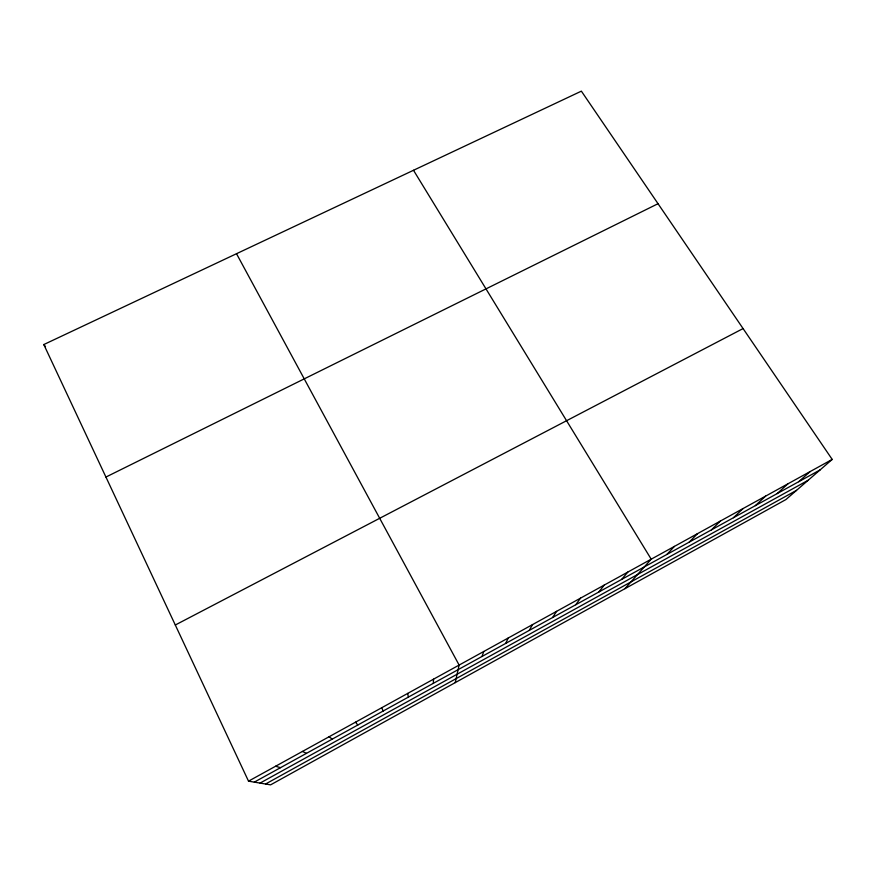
<?xml version="1.0" encoding="UTF-8"?>
<svg xmlns="http://www.w3.org/2000/svg" width="876" height="876" viewBox="0 0 876 876"><rect width="100%" height="100%" fill="white"/><g stroke="black" fill="none" stroke-linecap="round" stroke-linejoin="round"><path stroke-width="1.31" d="M433.324 683.346L433.532 679.174M455.246 682.623L459.123 665.07L236.509 253.711M481.986 656.485L483.782 651.481M505.693 643.411L508.244 637.991M529.224 630.424L532.52 624.61M552.581 617.536L556.61 611.328M575.773 604.736L580.525 598.144M598.79 592.034L604.265 585.058M621.642 579.419L627.818 572.072M624.917 588.694L651.207 559.184L413.505 170.283M666.866 554.464L674.421 546.394M689.226 542.124L697.46 533.692M711.432 529.87L720.324 521.089M733.486 517.705L743.023 508.573M755.375 505.616L765.569 496.144M777.111 493.626L787.94 483.815M798.704 481.712L810.147 471.573M832.2 459.418L785.914 499.561L270.596 784.852L248.521 781.162L43.8 344.553L581.368 91.148L832.2 459.418L248.521 781.162M260.062 783.089L808.143 480.278M265.581 784.009L796.525 490.352M254.325 782.126L820.133 469.886M175.309 625.004L743.078 328.566M105.93 477.048L658.029 203.703M275.601 766.237L280.495 767.683M302.45 751.433L306.469 753.349M329.091 736.749L332.234 739.136M43.8 344.553L45.497 346.622M355.514 722.185L357.802 725.021M381.728 707.731L383.162 711.027M407.734 693.398L408.336 697.132"/></g></svg>
